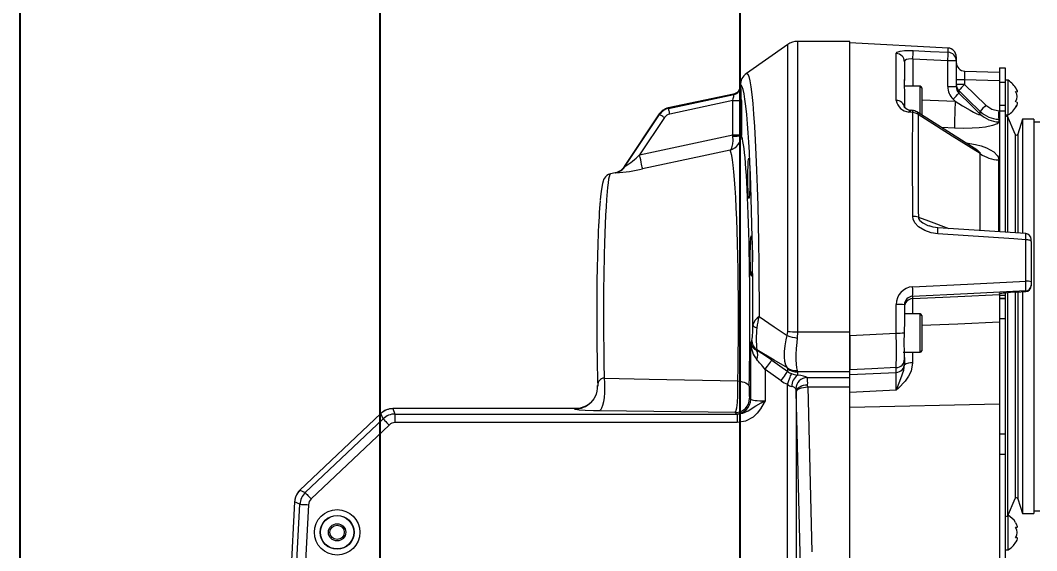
# Model space of a CAD drawing. Header units: millimetres. Extents: x -280 to 408, y 33 to 269.
# Drawn here: x 303.44 to 338.73, y 215.18 to 233.6 of the extents above; entities that cross this region are included whole.
import ezdxf

# ---------------------------------------------------------------- set-up
doc = ezdxf.new("R2010")
doc.units = ezdxf.units.MM
doc.layers.add('FORMAT', color=7, linetype='Continuous')
doc.styles.add('SLDTEXTSTYLE0', font='TXT', dxfattribs={"width": 0.605})
doc.dimstyles.new('SLDDIMSTYLE1', dxfattribs={"dimtxt": 3.5, "dimasz": 3.5, "dimexe": 0, "dimexo": 0.0625, "dimgap": 0.875, "dimtad": 1, "dimtoh": 1, "dimlfac": 10, "dimrnd": 1e-09, "dimzin": 12, "dimdsep": 46, "dimtxsty": 'SLDTEXTSTYLE0', "dimsah": 1, "dimcen": 0.09, "dimadec": 0, "dimazin": 0, "dimtfac": 1, "dimtdec": 3, "dimtofl": 0, "dimtmove": 0, "dimatfit": 3, "dimfxl": 1, "dimfrac": 2, "dimtolj": 1, "dimtzin": 12, "dimarcsym": 0})

# ---------------------------------------------------------------- blocks, each defined once
blk = doc.blocks.new('*D19')
at = {"layer": 'FORMAT', "color": 7, "transparency": 16777216}
for p, q in [((303.441, 203.314), (303.441, 266.364)), ((328.441, 203.314), (328.441, 266.364)), ((303.441, 264.864), (328.441, 264.864))]:
    blk.add_line(p, q, dxfattribs=at)
for points in [[(303.441, 264.864), (306.941, 264.326), (306.941, 265.403)], [(328.441, 264.864), (324.941, 265.403), (324.941, 264.326)]]:
    blk.add_solid(points, dxfattribs=at)
at = {"layer": 'FORMAT', "color": 7, "transparency": 16777216, "insert": (311.932, 269.376), "char_height": 3.5, "attachment_point": 1, "style": 'SLDTEXTSTYLE0'}
blk.add_mtext('250', dxfattribs=at)
blk = doc.blocks.new('*D22')
at = {"layer": 'FORMAT', "color": 7, "transparency": 16777216}
for p, q in [((315.941, 197.049), (315.941, 246.364)), ((328.441, 203.314), (328.441, 246.364)), ((328.441, 244.864), (315.941, 244.864))]:
    blk.add_line(p, q, dxfattribs=at)
for points in [[(315.941, 244.864), (319.441, 244.326), (319.441, 245.403)], [(328.441, 244.864), (324.941, 245.403), (324.941, 244.326)]]:
    blk.add_solid(points, dxfattribs=at)
at = {"layer": 'FORMAT', "color": 7, "transparency": 16777216, "insert": (318.182, 249.376), "char_height": 3.5, "attachment_point": 1, "style": 'SLDTEXTSTYLE0'}
blk.add_mtext('125', dxfattribs=at)

msp = doc.modelspace()

# ---------------------------------------------------------------- linework, layer by layer
at = {"color": 7, "linetype": 'Continuous', "lineweight": 15}
for p, q in [((330.0863, 232.7559), (328.6552, 231.7538)), ((332.2413, 232.8644), (330.4304, 232.8644)), ((332.2413, 222.7811), (332.2413, 232.8644)), ((335.657, 232.6354), (332.2413, 232.8144)), ((333.857, 230.8126), (333.857, 232.4469)), ((335.6491, 232.1953), (334.4334, 232.2543)), ((335.9413, 232.3358), (335.9413, 232.1953)), ((334.1413, 232.1563), (334.1413, 231.5424)), ((335.6491, 231.2988), (335.6491, 232.1953)), ((335.9413, 232.1953), (335.6491, 232.1953)), ((335.9413, 232.1953), (335.9413, 231.2988)), ((337.4377, 231.9516), (337.6377, 231.9516)), ((337.4377, 231.9516), (337.4377, 231.4516)), ((337.6377, 231.9516), (337.6377, 231.4516)), ((334.1413, 231.3063), (334.1413, 231.5424)), ((336.2256, 231.5338), (335.9413, 231.5338)), ((336.2256, 231.5338), (336.2256, 231.3691)), ((336.2334, 231.8333), (337.4377, 231.8017)), ((337.7377, 231.5144), (337.6377, 231.5144)), ((337.7377, 230.9795), (337.7377, 231.5144)), ((328.4413, 231.3432), (328.4413, 231.3311)), ((328.4413, 231.3311), (328.4532, 231.3132)), ((334.6913, 231.3063), (334.135, 231.3063)), ((334.1413, 231.1684), (334.1413, 230.574)), ((334.7413, 231.2563), (334.7413, 230.3064)), ((335.6491, 231.2988), (335.9413, 231.2988)), ((336.2256, 231.3691), (335.9413, 231.3691)), ((336.2256, 231.3691), (336.9659, 230.65)), ((337.4377, 231.4516), (337.6377, 231.4516)), ((337.4377, 231.4516), (337.4377, 230.6498)), ((337.6377, 231.4516), (337.6377, 230.6498)), ((328.2044, 231.0379), (325.94, 230.5566)), ((325.9515, 230.5396), (328.2158, 231.0209)), ((328.1775, 230.8091), (325.9929, 230.3447)), ((328.1775, 230.8091), (328.4771, 230.8091)), ((328.1775, 229.6184), (328.1775, 230.8091)), ((328.2158, 231.0209), (328.2044, 231.0379)), ((328.4771, 230.8091), (328.4771, 229.6184)), ((335.9054, 230.7871), (335.8311, 230.8605)), ((337.7377, 230.3144), (337.7377, 230.9795)), ((338.0053, 231.1052), (338.0371, 231.1052)), ((325.94, 230.5566), (325.9515, 230.5396)), ((334.4326, 230.4651), (334.429, 230.4654)), ((337.4153, 230.456), (337.4413, 230.4549)), ((337.4377, 230.6498), (337.6377, 230.6498)), ((337.4377, 230.6498), (337.4377, 230.4523)), ((337.4377, 230.4523), (337.6377, 230.4523)), ((337.4377, 230.4523), (337.4377, 226.2517)), ((337.6377, 230.6498), (337.6377, 230.4523)), ((337.6377, 230.4523), (337.6377, 226.2384)), ((337.9969, 230.7733), (338.0132, 230.7722)), ((337.9969, 230.5665), (338.0303, 230.6285)), ((325.6288, 230.3452), (324.4135, 228.518)), ((324.4354, 228.5166), (325.6403, 230.3282)), ((325.8062, 230.2179), (324.9453, 228.9235)), ((325.6403, 230.3282), (325.6288, 230.3452)), ((334.3318, 230.4035), (334.2902, 230.4121)), ((334.4256, 230.3919), (334.3318, 230.4035)), ((334.4281, 230.3917), (334.4256, 230.3919)), ((336.7729, 230.3401), (336.7733, 230.4366)), ((337.4153, 230.16), (337.4149, 230.068)), ((337.4413, 230.1589), (337.4153, 230.16)), ((337.6377, 230.3144), (337.7377, 230.3144)), ((337.7149, 230.2644), (337.6377, 230.2436)), ((337.9867, 229.6443), (337.7149, 230.2644)), ((337.7149, 230.2644), (337.7149, 226.2333)), ((338.2377, 230.1644), (338.0803, 229.6498)), ((338.6377, 230.1644), (338.2377, 230.1644)), ((338.2377, 230.1644), (338.2377, 226.1998)), ((338.6377, 230.1644), (338.6377, 216.4644)), ((338.8377, 230.0644), (338.6377, 230.0644)), ((324.9453, 228.9235), (328.1775, 229.6184)), ((328.1833, 229.573), (328.1775, 229.6184)), ((328.1775, 229.6184), (328.4771, 229.6184)), ((328.4771, 229.6184), (328.4772, 229.5997)), ((336.6606, 229.0917), (336.66, 229.092)), ((324.0975, 228.3039), (323.9331, 228.2689)), ((324.1247, 228.304), (324.0975, 228.3039)), ((338.3547, 226.1891), (335.3005, 226.394)), ((338.3517, 224.5393), (338.3517, 225.9768)), ((338.5413, 225.9189), (338.5413, 225.9898)), ((338.5413, 225.9189), (338.5413, 224.5127)), ((338.5413, 224.5127), (338.5413, 224.3998)), ((337.4377, 224.1027), (337.4377, 224.0564)), ((337.4413, 224.1029), (337.4413, 224.1104)), ((337.6377, 224.1235), (337.6377, 224.0564)), ((337.7149, 224.1356), (337.7149, 216.3644)), ((338.0256, 224.1603), (338.3517, 224.1786)), ((338.2377, 224.1725), (338.2377, 216.4644)), ((338.3517, 224.1786), (338.3517, 224.2006)), ((338.3525, 224.178), (338.3517, 224.1786)), ((338.5413, 224.3998), (338.5413, 224.3777)), ((334.4256, 224.0116), (334.4256, 223.9323)), ((337.4377, 224.0564), (337.6377, 224.0564)), ((337.4377, 224.0564), (337.4377, 223.9477)), ((337.4377, 223.9477), (337.6377, 223.9477)), ((337.4377, 223.9477), (337.4377, 223.9318)), ((337.4377, 223.9318), (337.6377, 223.9318)), ((337.4377, 223.9318), (337.4377, 223.241)), ((337.6377, 224.0564), (337.6377, 223.9477)), ((337.6377, 223.9477), (337.6377, 223.9318)), ((337.6377, 223.9318), (337.6377, 223.241)), ((333.857, 222.7325), (333.857, 223.7284)), ((334.1413, 223.7152), (334.1413, 223.0765)), ((334.6913, 223.3989), (334.1413, 223.3989)), ((334.7413, 223.3489), (334.7413, 222.293)), ((337.4377, 223.241), (337.6377, 223.241)), ((337.4377, 223.241), (337.4377, 219.2311)), ((337.6377, 223.241), (337.6377, 219.2311)), ((330.0736, 222.6475), (330.0863, 222.7872)), ((330.4304, 222.7811), (330.4177, 222.5605)), ((330.4304, 222.7811), (332.2413, 222.7811)), ((332.2413, 221.3876), (332.2413, 222.7811)), ((332.2413, 222.6501), (333.857, 222.7325)), ((328.8043, 222.3757), (328.8415, 222.4746)), ((328.8043, 220.4332), (328.8043, 222.3757)), ((332.2413, 222.6501), (332.2413, 221.4624)), ((329.0116, 222.1519), (329.0063, 222.1379)), ((334.1013, 222.0719), (334.6913, 222.0719)), ((334.1413, 221.8354), (334.1413, 222.0719)), ((334.7413, 222.293), (334.7413, 222.1219)), ((329.533, 221.7934), (330.0863, 221.4001)), ((334.1413, 221.8359), (334.1413, 221.8293)), ((334.1413, 221.8118), (334.1413, 221.6647)), ((334.1413, 221.6647), (334.1413, 221.6285)), ((329.8569, 221.0774), (329.3036, 221.4708)), ((329.3036, 221.4708), (329.3036, 220.3835)), ((330.0863, 221.4001), (330.0863, 221.4945)), ((332.2413, 221.3876), (330.4304, 221.3876)), ((330.4304, 221.3876), (330.4304, 221.2712)), ((332.2413, 221.1937), (332.2413, 221.3876)), ((333.857, 221.3697), (333.857, 221.5342)), ((330.0809, 205.7851), (330.0809, 220.9578)), ((330.7608, 221.1937), (332.2413, 221.1937)), ((332.2413, 220.8638), (332.2413, 221.1937)), ((332.2413, 220.6769), (332.2413, 221.1762)), ((330.3805, 220.7158), (330.3805, 205.7851)), ((330.5349, 214.6235), (330.3813, 220.6898)), ((330.7808, 220.8638), (332.2413, 220.8638)), ((330.7808, 220.8638), (330.9257, 215.1402)), ((332.2413, 220.6769), (332.2413, 220.8638)), ((333.857, 220.7466), (332.2413, 220.6769)), ((332.2413, 220.1581), (332.2413, 220.6769)), ((328.7636, 220.4739), (328.8043, 220.4332)), ((315.9641, 219.9458), (313.1511, 217.2764)), ((315.9647, 219.9452), (313.1517, 217.2758)), ((316.0388, 219.7594), (315.9647, 219.9452)), ((316.1915, 220.0811), (316.1905, 220.0808)), ((316.3781, 220.1101), (316.3771, 220.1098)), ((316.3771, 220.1098), (316.4512, 219.924)), ((322.7104, 220.1109), (316.3781, 220.1109)), ((322.7054, 220.1101), (316.3781, 220.1101)), ((316.4512, 219.924), (316.4512, 219.6244)), ((316.4512, 219.924), (328.3333, 219.924)), ((322.6913, 220.096), (322.7054, 220.1101)), ((328.2643, 219.9746), (323.5496, 220.0307)), ((328.3049, 219.9339), (328.2643, 219.9746)), ((328.3333, 219.924), (328.3333, 219.6244)), ((332.2413, 211.7806), (332.2413, 220.1581)), ((313.3334, 217.1921), (316.0388, 219.7594)), ((316.245, 219.5421), (313.5396, 216.9747)), ((328.3333, 219.6244), (316.4512, 219.6244)), ((337.4377, 219.2311), (337.6377, 219.2311)), ((337.4377, 219.2311), (337.4377, 219.0839)), ((337.6377, 219.2311), (337.6377, 218.532)), ((337.4413, 219.0835), (337.4413, 218.7968)), ((337.4377, 218.7962), (337.4377, 218.532)), ((337.4377, 218.532), (337.6377, 218.532)), ((337.4377, 218.532), (337.4377, 209.5581)), ((337.6377, 218.532), (337.6377, 209.5581)), ((313.0044, 217.0573), (313.0041, 217.0564)), ((313.1517, 217.2758), (313.3334, 217.1921)), ((312.9646, 216.8716), (312.8082, 213.887)), ((312.9654, 216.8716), (312.809, 213.887)), ((312.9658, 216.8725), (312.9654, 216.8716)), ((313.1475, 216.7888), (312.9658, 216.8725)), ((312.9861, 213.7107), (313.1475, 216.7888)), ((313.4466, 216.7731), (313.2244, 212.533)), ((337.7149, 216.3644), (337.9867, 216.9844)), ((338.0803, 216.979), (338.2377, 216.4644)), ((337.6377, 216.3852), (337.7149, 216.3644)), ((337.7377, 216.4079), (337.734, 216.4079)), ((337.7377, 215.8141), (337.7377, 216.4079)), ((338.2377, 216.4644), (338.6377, 216.4644)), ((338.6377, 216.5644), (338.8377, 216.5644)), ((337.7377, 215.2079), (337.7377, 215.8141)), ((337.9969, 215.6361), (338.0244, 215.64)), ((338.0016, 215.9775), (338.0273, 215.9775)), ((338.0244, 215.6433), (338.0022, 215.6433)), ((337.6377, 215.2079), (337.7377, 215.2079))]:
    msp.add_line(p, q, dxfattribs=at)
at = {"color": 8, "linetype": 'Continuous', "lineweight": 15}
for p, q in [((330.0863, 222.7872), (330.0863, 232.7559)), ((330.4304, 232.8644), (330.4304, 222.7811)), ((335.657, 232.4903), (335.657, 232.6354)), ((334.4334, 232.2543), (334.4334, 231.3063)), ((337.4377, 231.502), (336.2256, 231.5338)), ((334.6913, 230.3394), (334.6913, 231.3063)), ((334.7413, 230.8408), (335.9054, 230.7871)), ((335.8792, 229.8552), (335.4262, 229.8763)), ((337.9867, 229.6443), (337.9867, 226.2172)), ((338.0803, 229.6498), (338.0803, 226.2104)), ((337.9867, 224.1587), (337.9867, 216.9844)), ((338.0803, 224.1645), (338.0803, 216.979)), ((334.6913, 222.2569), (334.6913, 223.3989)), ((334.4256, 222.0719), (334.4256, 221.6969)), ((334.6913, 222.0719), (334.6913, 222.2569)), ((332.2413, 220.1581), (337.4377, 220.2775)), ((316.3781, 220.1109), (316.3781, 220.1101))]:
    msp.add_line(p, q, dxfattribs=at)
at = {"color": 7, "linetype": 'Continuous', "lineweight": 15, "flags": 128}
for points in [[(333.857, 232.4469), (333.8911, 232.4943), (333.9913, 232.5289), (334.1432, 232.5481), (334.3276, 232.5526), (334.4413, 232.5492)], [(334.4334, 232.2543), (334.3766, 232.2579), (334.2844, 232.2538), (334.2084, 232.2355), (334.1583, 232.2022), (334.1413, 232.1563)], [(334.4413, 232.5492), (335.0403, 232.5201), (335.657, 232.4903)], [(328.6552, 231.7538), (328.7051, 231.7295), (328.7398, 231.6421), (328.7742, 231.4962), (328.8087, 231.2881), (328.8424, 231.0198), (328.8738, 230.7068), (328.9039, 230.3401), (328.933, 229.9148), (328.9604, 229.4375), (328.9848, 228.9347), (329.0072, 228.3893), (329.0276, 227.7953), (329.0455, 227.1638), (329.0602, 226.5288), (329.0722, 225.8669), (329.0817, 225.1723), (329.0881, 224.4588), (329.091, 223.8895), (329.092, 223.3148)], [(338.0302, 231.2004), (338.0367, 231.1882), (338.0519, 231.1439), (338.0523, 231.115), (338.039, 231.1052), (338.0129, 231.1124), (337.9969, 231.1213)], [(336.0322, 231.1562), (336.0322, 231.12), (336.0322, 231.071)], [(336.7733, 230.4366), (336.3429, 230.854), (336.0322, 231.1562)], [(336.0322, 231.071), (336.4591, 230.6495), (336.7729, 230.3401)], [(325.9929, 230.3447), (325.9853, 230.3808), (325.9779, 230.4156), (325.971, 230.448), (325.9648, 230.4769), (325.9597, 230.5012), (325.9556, 230.5202), (325.9529, 230.5331), (325.9515, 230.5396)], [(334.3742, 230.4718), (334.3426, 230.4779), (334.3411, 230.4783)], [(334.4513, 230.4643), (334.4042, 230.4676), (334.3688, 230.4745)], [(335.9054, 230.7871), (336.1596, 230.6266), (336.4172, 230.4754), (336.5438, 230.4073), (336.6256, 230.3671), (336.7099, 230.3317), (336.7406, 230.3222), (336.7659, 230.3188), (336.7752, 230.3218), (336.7773, 230.3294), (336.7729, 230.3401)], [(336.9659, 230.65), (337.1729, 230.5118), (337.4153, 230.456)], [(338.0367, 230.7705), (338.0519, 230.7473), (338.0523, 230.7061), (338.039, 230.655), (338.0129, 230.5954), (337.9969, 230.5665)], [(325.8062, 230.2179), (325.7755, 230.2383), (325.7459, 230.2581), (325.7183, 230.2764), (325.6937, 230.2927), (325.673, 230.3065), (325.6569, 230.3172), (325.6458, 230.3246), (325.6403, 230.3282)], [(334.4297, 226.7881), (334.4278, 227.4998), (334.4257, 228.1828), (334.4249, 228.8503), (334.4256, 229.4775), (334.4269, 229.9493), (334.4281, 230.3917)], [(336.6557, 229.0945), (336.2536, 229.3501), (334.5731, 230.4189)], [(336.7715, 228.9676), (336.6148, 229.0666), (335.8027, 229.5803), (334.8763, 230.1665), (334.622, 230.3275)], [(337.4149, 230.068), (337.3586, 230.0021), (337.197, 229.9403), (336.9536, 229.8914), (336.7312, 229.8659), (336.4947, 229.8513), (336.1893, 229.8467), (335.8792, 229.8552)], [(328.0917, 229.0935), (328.0922, 229.0938), (328.1071, 229.1051), (328.1163, 229.1142), (328.1307, 229.1325), (328.1529, 229.1737), (328.1868, 229.31), (328.1933, 229.4293), (328.1833, 229.573)], [(328.0917, 229.0935), (327.1139, 228.8838), (325.0493, 228.4406)], [(328.3539, 221.0721), (328.3637, 221.5417), (328.3712, 222.0282), (328.3761, 222.504), (328.3788, 222.9853), (328.3792, 223.483), (328.3772, 223.9795), (328.3729, 224.4572), (328.3665, 224.9271), (328.3575, 225.399), (328.3463, 225.8556), (328.3333, 226.2818), (328.3184, 226.6875), (328.3011, 227.0805), (328.2819, 227.4462), (328.2617, 227.773), (328.24, 228.0691), (328.2162, 228.3395), (328.1913, 228.5732), (328.1677, 228.7527), (328.1433, 228.8994), (328.1177, 229.0145), (328.0917, 229.0935)], [(325.0493, 228.4406), (325.0448, 228.4615), (325.0372, 228.4968), (325.0267, 228.5454), (325.0137, 228.6058), (324.9986, 228.6761), (324.9818, 228.7541), (324.9638, 228.8375), (324.9453, 228.9235)], [(323.9337, 228.2663), (323.8687, 228.2477), (323.8023, 228.2071), (323.755, 228.1614), (323.7217, 228.1153), (323.6967, 228.0676), (323.6751, 228.0114), (323.6519, 227.9263), (323.6275, 227.7989), (323.607, 227.6548), (323.5867, 227.4736), (323.5755, 227.3496)], [(335.2962, 226.1871), (335.0706, 226.2211), (334.8546, 226.2926), (334.6304, 226.427), (334.5006, 226.568), (334.4418, 226.6969), (334.4297, 226.7881)], [(335.3009, 226.3955), (335.1364, 226.4172), (334.9944, 226.4591)], [(338.3517, 225.9768), (337.943, 226.005), (335.2962, 226.1871)], [(338.5413, 225.9189), (338.5377, 225.9299), (338.527, 225.9404), (338.5097, 225.9502), (338.4863, 225.9588), (338.4578, 225.9661), (338.425, 225.9716), (338.3892, 225.9752), (338.3517, 225.9768)], [(334.4256, 224.3432), (336.325, 224.4381), (338.3517, 224.5393)], [(338.3517, 224.2006), (336.325, 224.1031), (334.4256, 224.0116)], [(334.4256, 223.9323), (335.9912, 224.0086), (337.4413, 224.0792)], [(329.092, 223.3148), (329.6171, 222.9569), (330.0736, 222.6475)], [(334.1413, 223.0765), (334.1328, 222.8372), (334.13, 222.746)], [(330.0745, 221.5237), (330.0234, 221.6211), (329.9897, 221.75), (329.9743, 221.9089), (329.9779, 222.0923), (329.9998, 222.2911), (330.039, 222.5037), (330.0736, 222.6475)], [(330.4177, 222.5605), (330.4018, 222.4119), (330.3837, 222.194), (330.3736, 221.992), (330.3721, 221.8081), (330.3793, 221.6512), (330.395, 221.5268), (330.4187, 221.4363)], [(330.0745, 221.5237), (329.6171, 221.795), (329.0116, 222.1519)], [(329.3036, 221.4708), (329.3447, 221.5286), (329.3846, 221.5847), (329.4219, 221.6371), (329.4554, 221.6843), (329.4841, 221.7246), (329.507, 221.7569), (329.5235, 221.7801), (329.533, 221.7934)], [(334.4256, 221.6969), (334.3725, 221.4173), (334.2824, 221.2338), (334.1636, 221.0663), (333.9347, 220.8209), (333.8581, 220.7476), (333.857, 220.7466)], [(333.857, 220.7466), (333.8576, 220.7483), (333.8958, 220.8531), (334.0103, 221.1522), (334.1147, 221.4487), (334.1413, 221.6285)], [(329.8569, 221.0774), (329.898, 221.1353), (329.9379, 221.1913), (329.9752, 221.2437), (330.0087, 221.2909), (330.0374, 221.3312), (330.0603, 221.3635), (330.0768, 221.3867), (330.0863, 221.4001)], [(330.0809, 220.9578), (330.1057, 221.0232), (330.1298, 221.0867), (330.1523, 221.1462), (330.1726, 221.1998), (330.1901, 221.246), (330.2042, 221.2833), (330.2146, 221.3105), (330.2207, 221.3268)], [(333.857, 221.5342), (333.0054, 221.4964), (332.2413, 221.4624)], [(332.2413, 221.2945), (333.0598, 221.3326), (333.857, 221.3697)], [(323.7159, 221.1713), (323.7268, 221.0069), (323.7292, 220.834), (323.7232, 220.661), (323.709, 220.496), (323.6872, 220.3467), (323.6589, 220.2203), (323.6255, 220.1226), (323.5884, 220.0585), (323.5496, 220.0307)], [(323.7159, 221.1713), (325.2767, 221.1362), (328.3539, 221.0721)], [(328.2643, 219.9746), (328.289, 220.014), (328.3173, 220.1382), (328.3395, 220.3274), (328.3537, 220.5613), (328.3587, 220.8191), (328.3539, 221.0721)], [(328.3539, 221.0721), (328.4324, 221.0615), (328.506, 221.0463), (328.5727, 221.0268), (328.6307, 221.0034), (328.6786, 220.977), (328.7148, 220.948), (328.7386, 220.9174), (328.7493, 220.886)], [(330.3805, 220.7158), (330.3911, 220.7588), (330.4157, 220.8002), (330.4537, 220.8385), (330.5034, 220.8724), (330.5633, 220.9005), (330.631, 220.922), (330.7041, 220.936), (330.78, 220.9419)], [(330.3813, 220.6898), (330.3921, 220.7228), (330.417, 220.7546), (330.455, 220.784), (330.5047, 220.8101), (330.5645, 220.8317), (330.6321, 220.8483), (330.7051, 220.8591), (330.7808, 220.8638)], [(323.4018, 220.5276), (323.3563, 220.4504), (323.2569, 220.3292)], [(328.3333, 219.924), (328.5257, 219.954), (328.7129, 220.0399), (328.9819, 220.2114), (329.1619, 220.312), (329.2279, 220.3457), (329.3022, 220.3829), (329.3036, 220.3835)], [(329.3036, 220.3835), (329.3028, 220.3819), (329.2727, 220.3226), (329.1449, 220.102), (329.0258, 219.9491), (328.884, 219.8174), (328.625, 219.6752), (328.3333, 219.6244)], [(323.5496, 220.0307), (323.3418, 220.0345), (323.0586, 220.0447), (322.8416, 220.0597), (322.7132, 220.0788), (322.6913, 220.096)], [(323.0417, 220.1836), (322.8775, 220.1284), (322.7054, 220.1101)], [(316.0388, 219.7594), (316.0445, 219.7534), (316.0575, 219.7397), (316.0772, 219.719), (316.1029, 219.6919), (316.1337, 219.6594), (316.1685, 219.6227), (316.2061, 219.5832), (316.245, 219.5421)], [(313.3334, 217.1921), (313.3391, 217.186), (313.3521, 217.1724), (313.3717, 217.1516), (313.3974, 217.1245), (313.4283, 217.0921), (313.4631, 217.0554), (313.5006, 217.0158), (313.5396, 216.9747)], [(313.1475, 216.7888), (313.1558, 216.7883), (313.1746, 216.7874), (313.2031, 216.7859), (313.2404, 216.7839), (313.2851, 216.7816), (313.3356, 216.7789), (313.3901, 216.7761), (313.4466, 216.7731)], [(337.9969, 216.1579), (338.0367, 216.0796), (338.0519, 216.0304), (338.0523, 215.9953), (338.039, 215.9792), (338.0129, 215.9801), (337.9969, 215.986)], [(338.0367, 215.6418), (338.0519, 215.6251), (338.0523, 215.5897), (338.039, 215.5429), (338.0129, 215.4861), (337.9969, 215.458)]]:
    msp.add_lwpolyline(points, dxfattribs=at)
at = {"color": 8, "linetype": 'Continuous', "lineweight": 15, "flags": 128}
for points in [[(334.341, 230.4782), (334.338, 230.4785), (334.328, 230.4738), (334.3165, 230.4609), (334.3037, 230.4401), (334.2902, 230.4121)], [(334.3683, 230.4727), (334.3663, 230.4728), (334.3593, 230.4675), (334.3511, 230.4539), (334.3418, 230.4323), (334.3318, 230.4035)], [(336.2707, 229.3392), (336.2835, 229.338), (336.6026, 229.2865), (336.805, 229.2374), (336.9946, 229.1736), (337.2488, 229.0349), (337.3736, 228.8973), (337.3937, 228.8557), (337.4146, 228.7486)], [(336.7715, 228.9676), (336.7762, 228.9795), (336.7725, 228.9955), (336.7619, 229.0117), (336.7383, 229.0355), (336.6844, 229.0761), (336.6549, 229.093)], [(336.7716, 226.2953), (336.7705, 226.7584), (336.7697, 227.2728), (336.77, 227.7735), (336.771, 228.2416), (336.7718, 228.6183), (336.7715, 228.9676)], [(323.9335, 228.2672), (323.9311, 228.2683), (323.9102, 228.2415), (323.8703, 228.0865), (323.8505, 227.9555), (323.8312, 227.7893), (323.7961, 227.3748), (323.7795, 227.118), (323.764, 226.8311), (323.7377, 226.2044), (323.7263, 225.851), (323.7163, 225.4762), (323.7018, 224.7086), (323.6968, 224.2987), (323.6935, 223.8786), (323.6922, 223.0569), (323.6942, 222.637), (323.6979, 222.2189), (323.7054, 221.6882), (323.7159, 221.1713)], [(334.6234, 226.7571), (334.6308, 226.7172), (334.6329, 226.7116), (334.6681, 226.6554), (334.6789, 226.6432), (334.7803, 226.5615), (334.9546, 226.4737), (334.9953, 226.4623)], [(334.6234, 226.7571), (334.9723, 226.6293), (335.6863, 226.3681)], [(338.3517, 225.9768), (338.3542, 226.0472), (338.356, 226.1225), (338.3562, 226.1718), (338.3547, 226.1894), (338.3547, 226.189)], [(337.4413, 223.1125), (335.9912, 223.0504), (334.7413, 222.9967)]]:
    msp.add_lwpolyline(points, dxfattribs=at)
at = {"color": 7, "linetype": 'Continuous', "lineweight": 15}
for radius in [0.7898, 0.5901, 0.579, 0.3, 0.25]:
    msp.add_circle((314.4413, 215.8144), radius, dxfattribs=at)
for centre, radius, start, end in [((330.4304, 232.2644), 0.6, 90, 125), ((335.6413, 232.3358), 0.3, 0, 87), ((333.8463, 232.1521), 0.295, 0.82638, 87.91847), ((330.3117, 232.5116), 4.1298, 356.42909, 0.52149), ((331.543, 232.4522), 4.1142, 356.42055, 0.53011), ((335.6439, 232.1931), 0.2974, 0.42365, 87.47466), ((336.2413, 232.1332), 0.3, 180, 268.5), ((328.9423, 231.3432), 0.501, 124.9665, 179.99783), ((336.7034, 231.3554), 2.5689, 175.82493, 184.17507), ((337.3978, 230.9024), 0.7, 25.22637, 60.95025), ((328.1525, 231.3149), 0.3007, 282.13999, 359.68672), ((334.6913, 231.2563), 0.05, 0, 90), ((336.2632, 231.2968), 0.6141, 179.80889, 225.27564), ((336.2366, 231.3694), 0.2954, 180.05845, 226.20663), ((336.2654, 231.2962), 0.3242, 179.54107, 224.00125), ((337.9025, 229.6519), 2.4001, 134.32006, 141.18952), ((333.8721, 230.5419), 0.271, 6.78737, 93.20551), ((334.3389, 230.8993), 0.4897, 190.20694, 264.28647), ((332.0451, 234.6788), 5.3772, 314.75604, 317.85951), ((337.7732, 230.9473), 0.2834, 322.13177, 37.86823), ((334.427, 230.8825), 0.4122, 225.95289, 258.0439), ((334.4124, 230.1658), 0.3, 57.55779, 86.14295), ((354.356, 229.8029), 18.4769, 176.94639, 179.83755), ((338.6704, 228.9177), 2.4302, 134.53701, 141.31687), ((339.3945, 230.308), 1.9847, 175.72376, 184.27624), ((337.3978, 230.9263), 0.7, 299.04975, 334.80278), ((334.419, 230.0395), 0.3524, 54.83341, 88.52619), ((825.4854, 228.7337), 490.866, 179.813954, 180.230713), ((337.4649, 231.0796), 1.0128, 226.89612, 267.1664), ((337.4617, 231.1512), 0.9922, 226.0659, 267.3154), ((327.9526, 229.5993), 0.5246, 285.3813, 0.04159), ((328.2456, 230.5161), 0.9452, 266.22198, 284.18134), ((338.0325, 229.6644), 0.05, 203.67051, 343), ((322.3028, 231.7123), 3.8419, 303.71808, 313.4578), ((337.4454, 229.8931), 1.1449, 233.94067, 268.45932), ((323.9925, 228.799), 0.5061, 281.9729, 326.28191), ((324.0186, 228.7924), 0.4998, 282.25187, 326.51516), ((323.9171, 232.9057), 4.6064, 272.58268, 284.22828), ((334.4289, 226.1622), 0.6259, 71.89321, 89.91908), ((338.3413, 225.9898), 0.2, 0.00085, 86.15437), ((338.3965, 224.1705), 0.3716, 67.07306, 96.92336), ((335.6777, 224.37), 2.6794, 356.37595, 3.62405), ((334.4638, 223.7376), 0.6069, 93.60916, 180.86552), ((332.6921, 224.1774), 1.7414, 354.53674, 5.46326), ((338.142, 220.8921), 3.2703, 92.03953, 99.29211), ((338.3416, 224.4), 0.1997, 272.91539, 359.92279), ((338.3416, 224.378), 0.1997, 272.91539, 359.92279), ((338.3413, 224.3777), 0.2, 273.20577, 0), ((334.4377, 223.7154), 0.2965, 92.35318, 180.03934), ((334.4408, 223.6331), 0.2995, 92.91302, 179.92432), ((333.9254, 222.1314), 1.5985, 82.23973, 92.45462), ((334.6913, 223.3489), 0.05, 0, 90), ((329.4635, 222.8242), 0.6154, 127.13346, 161.71488), ((331.16, 222.7302), 2.149, 164.21625, 174.9981), ((326.2886, 222.9245), 2.5923, 350.00543, 2.05083), ((329.0415, 223.0971), 0.1809, 206.20378, 262.90178), ((332.6, 222.499), 3.6052, 173.33288, 185.52538), ((330.4181, 231.8415), 9.0604, 267.90152, 270.07828), ((333.8971, 224.6921), 1.96, 268.82662, 276.82313), ((289.5543, 222.1334), 44.3067, 359.22521, 0.77479), ((344.0383, 222.4139), 9.9139, 178.08048, 183.3424), ((329.1091, 222.43), 0.3097, 190.09948, 250.60474), ((329.724, 222.3966), 0.92, 181.2981, 219.18823), ((329.24, 222.4784), 0.3985, 180.54869, 235.02029), ((330.8872, 225.1416), 2.6235, 251.93383, 259.69221), ((328.718, 221.9724), 0.3324, 331.78614, 29.87003), ((334.6913, 222.1219), 0.05, 270, 0), ((333.8438, 221.8314), 0.2975, 272.53269, 359.58982), ((333.8438, 221.6668), 0.2975, 272.53733, 359.5875), ((334.3613, 221.3389), 0.3637, 79.82395, 127.22793), ((330.3813, 222.0104), 0.5753, 237.77796, 273.72523), ((330.4301, 221.994), 0.6064, 235.46487, 270.03536), ((330.6081, 222.3633), 1.1064, 249.50558, 260.75893), ((310.5706, 221.0581), 23.2885, 359.23352, 0.76648), ((330.3141, 221.212), 0.345, 227.47358, 256.00815), ((330.6726, 220.9008), 0.4425, 123.17927, 183.05158), ((330.7832, 220.783), 0.4113, 93.13273, 177.66735), ((329.8717, 220.9992), 0.9101, 356.39382, 12.34135), ((322.8284, 220.8607), 0.6601, 329.7187, 4.68463), ((330.9164, 220.7549), 2.1711, 176.5379, 187.43717), ((330.1425, 220.7348), 0.2388, 355.43828, 15.77739), ((328.2627, 220.4755), 0.5009, 270.18264, 359.81668), ((328.3033, 220.4348), 0.5009, 270.18278, 359.81619), ((316.3771, 219.5106), 0.6, 108.11649, 133.5), ((316.3778, 219.5089), 0.6009, 90.06352, 133.43533), ((316.4516, 219.324), 0.6, 90.03135, 133.46865), ((316.3781, 219.5109), 0.6, 90, 108.11649), ((313.5638, 216.8402), 0.6, 158.88351, 177), ((313.5658, 216.8404), 0.6009, 133.56578, 176.93459), ((313.5641, 216.8412), 0.6, 133.5, 158.88351), ((313.7466, 216.7571), 0.6, 133.53135, 176.96865), ((338.0325, 216.9644), 0.05, 17, 156.32949), ((337.3978, 215.796), 0.7, 30.95117, 60.95025), ((337.7667, 215.8111), 0.2892, 322.76288, 37.23712), ((337.3978, 215.8199), 0.7, 299.04975, 330.38501)]:
    msp.add_arc(centre, radius, start, end, dxfattribs=at)
at = {"color": 8, "linetype": 'Continuous', "lineweight": 15}
for centre, radius, start, end in [((330.6464, 230.6592), 3.7886, 355.95395, 357.06604), ((330.6144, 230.6613), 3.8232, 355.95715, 357.05934), ((334.5058, 230.3244), 0.1162, 1.53766, 54.47369), ((184.7142, 227.4429), 152.706, 359.553192, 0.489899), ((333.854, 226.3209), 1.4484, 354.70042, 2.90491), ((342.0911, 223.6056), 7.6725, 177.56019, 181.54405), ((323.7267, 220.9349), 0.2367, 92.62368, 184.81606), ((322.6937, 220.8928), 0.7968, 269.82641, 314.98439), ((315.9763, 219.9568), 0.0165, 222.1005, 224.9619), ((316.3721, 219.5258), 0.584, 89.50951, 108.11305), ((316.3731, 219.5261), 0.584, 89.5094, 108.11316), ((313.5491, 216.846), 0.5843, 158.89021, 177.48614), ((313.5494, 216.8469), 0.5842, 158.88903, 177.48732), ((313.1633, 217.2874), 0.0165, 222.1005, 224.9619), ((312.9655, 216.8832), 0.0116, 265.48374, 269.52813)]:
    msp.add_arc(centre, radius, start, end, dxfattribs=at)
at = {"color": 7, "linetype": 'Continuous', "lineweight": 15}
for centre, major_axis, ratio, start_param, end_param in [((336.2413, 231.533), (-0.0079, 0.3003), 0.0521746, 6.2804454, 7.8498717), ((328.1409, 231.3323), (-0.1676, 0.2504), 0.9955903, 2.762737, 4.1205282), ((328.4509, 230.8035), (0.0003, 0.5112), 0.0512564, 4.7233134, 6.2068433), ((328.1513, 230.8035), (0.0637, 0.2177), 0.1041274, 4.7684453, 6.2519751), ((326.0458, 230.066), (-0.2822, 0.4155), 0.995566, 5.8975144, 6.6688562), ((326.0565, 230.0504), (-0.2812, 0.414), 0.9991022, 5.8975144, 6.6688562), ((326.0565, 230.0504), (-0.1693, 0.2493), 0.995566, 5.8975144, 6.6688562), ((328.4581, 223.3144), (0, 8.0352), 0.0524431, 4.6754042, 5.6946292), ((328.4436, 223.3144), (0, 6.3179), 0.052411, 4.3178712, 6.1815726), ((321.2274, 223.7175), (3.2152, 4.7957), 0.0719452, 0.019042, 0.0647825), ((323.699, 223.3144), (0, 4.6615), 0.052411, 0.5345734, 2.116525), ((334.1413, 223.3144), (158.3734, 8.2767), 0.0039278, 1.5486624, 1.5497527), ((329.533, 221.6348), (0.8968, -0.651), 0.1162613, 1.6549882, 2.2801617), ((329.3036, 221.3121), (-0.494, 0.6567), 0.1174529, 4.8672734, 5.4924468), ((328.801, 222.3808), (1.2832, -0.8938), 0.0821095, 0.0571294, 0.1925808), ((330.4304, 221.9091), (0, 0.6215), 0.9654245, 2.5307274, 2.7845512), ((329.1451, 222.8649), (-1.2788, 1.4959), 0.0864093, 3.2423297, 3.3777811), ((330.4304, 221.9091), (0, -1.0154), 0.9848184, 5.6723201, 5.9261439), ((330.0809, 221.1643), (0.7, 0), 0.1762638, 0.2407554, 1.0480159), ((330.7713, 220.6028), (0, 0.6), 0.0174693, 5.1624876, 5.313091), ((330.0809, 220.7703), (0.3, 0), 0.4112821, 0.2407554, 1.0480159), ((330.3719, 220.6028), (0, 0.2), 0.0524078, 5.1624876, 5.313091), ((322.7092, 220.9128), (0.1617, 0.7864), 0.9948075, 3.7746951, 4.1274133), ((329.3036, 220.4359), (0.5, 0), 0.1048156, 3.1939525, 4.712389), ((329.3036, 219.9366), (1, 0), 0.0524078, 3.1939525, 3.385884), ((316.4516, 219.324), (0.1113, -0.2791), 0.9984119, 2.7625302, 3.5206551), ((313.7466, 216.7571), (-0.2729, 0.1258), 0.9984119, 5.9041229, 6.6622477)]:
    msp.add_ellipse(centre, major_axis=major_axis, ratio=ratio, start_param=start_param, end_param=end_param, dxfattribs=at)
at = {"color": 8, "linetype": 'Continuous', "lineweight": 15}
msp.add_ellipse((328.4581, 223.3144), major_axis=(0, 8.0352), ratio=0.0524431, start_param=5.6946292, end_param=6.3231467, dxfattribs=at)
at = {"color": 7, "linetype": 'Continuous', "lineweight": 15}
for centre in [(328.74, 228.1144), (328.8238, 225.4144)]:
    msp.add_ellipse(centre, major_axis=(0, 0.7), ratio=0.0524078, dxfattribs=at)

# ---------------------------------------------------------------- dimensions: what is measured, and where the dimension line sits
at = {"layer": 'FORMAT', "color": 7}
for base, p1, p2, picture, middle in [((328.4413, 264.8644), (303.4413, 203.3144), (328.4413, 203.3144), '*D19', (315.9413, 264.8644)), ((315.9413, 244.8644), (328.4413, 203.3144), (315.9413, 197.0491), '*D22', (322.1913, 244.8644))]:
    dim = msp.add_linear_dim(base=base, p1=p1, p2=p2, dimstyle='SLDDIMSTYLE1', dxfattribs=at)
    dim.commit()
    dim.dimension.update_dxf_attribs({"geometry": picture, "text_midpoint": middle, "dimtype": 160})

doc.saveas('drawing.dxf')
